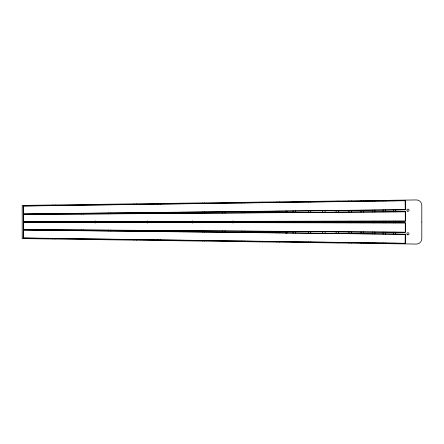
<?xml version="1.0" encoding="UTF-8"?>
<svg xmlns="http://www.w3.org/2000/svg" width="444" height="444" viewBox="0 0 444 444"><rect width="100%" height="100%" fill="white"/><g stroke="black" fill="none" stroke-linecap="round" stroke-linejoin="round"><path stroke-width="0.67" d="M399.178 221.284L399.178 222.705M395.743 200.222L395.743 200.849M395.743 209.773L395.743 211.866M395.743 221.079L395.743 222.921M395.743 232.134L395.743 234.227M395.743 243.151L395.743 243.778M393.345 200.255L393.345 200.882M393.345 209.801L393.345 211.882M393.345 221.079L393.345 222.921M393.345 232.118L393.345 234.199M393.345 243.118L393.345 243.745M385.581 200.366L385.581 200.993M385.581 209.884L385.581 211.938M385.581 221.095L385.581 222.905M385.581 232.062L385.581 234.116M385.581 243.007L385.581 243.634M383.183 200.399L383.183 201.027M383.183 209.912L383.183 211.954M383.183 221.101L383.183 222.899M383.183 232.046L383.183 234.088M383.183 242.973L383.183 243.601M379.087 221.284L379.087 222.705M374.797 200.516L374.797 201.143M374.797 210.006L374.797 212.016M374.797 221.112L374.797 222.888M374.797 231.984L374.797 233.994M374.797 242.857L374.797 243.484M372.483 200.549L372.483 201.176M372.483 210.029L372.483 212.027M372.483 221.118L372.483 222.882M372.483 231.973L372.483 233.971M372.483 242.824L372.483 243.451M363.442 200.671L363.442 201.299M363.442 210.134L363.442 212.093M363.442 221.134L363.442 222.866M363.442 231.907L363.442 233.866M363.442 242.702L363.442 243.329M361.044 200.705L361.044 201.332M361.044 210.162L361.044 212.11M361.044 221.134L361.044 222.866M361.044 231.89L361.044 233.838M361.044 242.668L361.044 243.295M356.16 221.284L356.16 222.705M351.376 200.838L351.376 201.471M351.376 210.267L351.376 212.177M351.376 221.151L351.376 222.849M351.376 231.824L351.376 233.733M351.376 242.529L351.376 243.162M348.978 200.871L348.978 201.504M348.978 210.295L348.978 212.193M348.978 221.156L348.978 222.844M348.978 231.807L348.978 233.705M348.978 242.496L348.978 243.129M338.689 201.015L338.689 201.648M338.689 210.406L338.689 212.265M338.689 221.173L338.689 222.827M338.689 231.735L338.689 233.594M338.689 242.352L338.689 242.985M336.125 201.054L336.125 201.681M336.125 210.439L336.125 212.282M336.125 221.179L336.125 222.821M336.125 231.718L336.125 233.561M336.125 242.319L336.125 242.946M330.564 221.284L330.564 222.705M325.086 201.204L325.086 201.837M325.086 210.561L325.086 212.36M325.086 221.201L325.086 222.799M325.086 231.64L325.086 233.439M325.086 242.163L325.086 242.796M322.61 201.243L322.61 201.87M322.61 210.589L322.61 212.376M322.61 221.201L322.61 222.799M322.61 231.624L322.61 233.411M322.61 242.13L322.61 242.757M310.733 201.404L310.733 202.037M310.733 210.722L310.733 212.46M310.733 221.223L310.733 222.777M310.733 231.54L310.733 233.278M310.733 241.963L310.733 242.596M308.253 201.443L308.253 202.07M308.253 210.75L308.253 212.476M308.253 221.229L308.253 222.771M308.253 231.524L308.253 233.25M308.253 241.93L308.253 242.557M295.493 201.62L295.493 202.248M295.493 210.889L295.493 212.565M295.493 221.251L295.493 222.749M295.493 231.435L295.493 233.111M295.493 241.752L295.493 242.38M293.09 201.654L293.09 202.281M293.09 210.917L293.09 212.582M293.09 221.256L293.09 222.744M293.09 231.418L293.09 233.083M293.09 241.719L293.09 242.346M286.48 231.774L286.48 233.194M286.302 211.15L286.302 212.576M279.426 201.842L279.426 202.47M279.426 211.072L279.426 212.682M279.426 221.279L279.426 222.722M279.426 231.318L279.426 232.928M279.426 241.53L279.426 242.158M276.945 201.876L276.945 202.508M276.945 211.1L276.945 212.698M276.945 221.284L276.945 222.716M276.945 231.302L276.945 232.9M276.945 241.492L276.945 242.124M262.354 202.081L262.354 202.708M262.354 211.261L262.354 212.798M262.354 221.306L262.354 222.694M262.354 231.202L262.354 232.739M262.354 241.292L262.354 241.919M259.879 202.114L259.879 202.742M259.879 211.288L259.879 212.815M259.879 221.312L259.879 222.688M259.879 231.185L259.879 232.712M259.879 241.259L259.879 241.886M244.278 202.331L244.278 202.964M244.278 211.461L244.278 212.926M244.278 221.34L244.278 222.66M244.278 231.074L244.278 232.539M244.278 241.037L244.278 241.669M241.797 202.364L241.797 202.997M241.797 211.488L241.797 212.942M241.797 221.345L241.797 222.655M241.797 231.058L241.797 232.512M241.797 241.003L241.797 241.636M232.978 221.284L232.978 222.705M225.147 202.597L225.147 203.23M225.147 211.677L225.147 213.059M225.147 221.373L225.147 222.627M225.147 230.941L225.147 232.323M225.147 240.77L225.147 241.403M222.672 202.631L222.672 203.263M222.672 211.705L222.672 213.076M222.672 221.373L222.672 222.627M222.672 230.924L222.672 232.295M222.672 240.737L222.672 241.37M204.778 202.88L204.778 203.513M204.778 211.905L204.778 213.203M204.778 221.406L204.778 222.594M204.778 230.797L204.778 232.095M204.778 240.487L204.778 241.12M202.381 202.914L202.381 203.546M202.381 211.932L202.381 213.22M202.381 221.412L202.381 222.588M202.381 230.78L202.381 232.068M202.381 240.454L202.381 241.086M192.452 221.284L192.452 222.705M183.333 203.18L183.333 203.813M183.333 212.143L183.333 213.353M183.333 221.445L183.333 222.555M183.333 230.647L183.333 231.857M183.333 240.187L183.333 240.82M180.852 203.213L180.852 203.846M180.852 212.171L180.852 213.37M180.852 221.451L180.852 222.549M180.852 230.63L180.852 231.829M180.852 240.154L180.852 240.787M160.595 203.496L160.595 204.129M160.595 212.399L160.595 213.509M160.595 221.484L160.595 222.516M160.595 230.492L160.595 231.602M160.595 239.871L160.595 240.504M158.036 203.53L158.036 204.162M158.036 212.426L158.036 213.525M158.036 221.489L158.036 222.511M158.036 230.475L158.036 231.574M158.036 239.838L158.036 240.47M147.48 221.284L147.48 222.705M136.369 203.829L136.369 204.468M136.369 212.67L136.369 213.681M136.369 221.523L136.369 222.477M136.369 230.319L136.369 231.33M136.369 239.532L136.369 240.171M133.966 203.863L133.966 204.501M133.966 212.693L133.966 213.697M133.966 221.528L133.966 222.472M133.966 230.303L133.966 231.307M133.966 239.499L133.966 240.137M110.895 204.185L110.895 204.823M110.895 212.954L110.895 213.858M110.895 221.567L110.895 222.433M110.895 230.142L110.895 231.047M110.895 239.177L110.895 239.816M108.33 204.223L108.33 204.856M108.33 212.981L108.33 213.875M108.33 221.573L108.33 222.427M108.33 230.125L108.33 231.019M108.33 239.144L108.33 239.777M95.221 221.284L95.221 222.705M83.755 204.562L83.755 205.2M83.755 213.253L83.755 214.047M83.755 221.617L83.755 222.383M83.755 229.953L83.755 230.747M83.755 238.8L83.755 239.438M81.274 204.595L81.274 205.233M81.274 213.281L81.274 214.064M81.274 221.623L81.274 222.377M81.274 229.937L81.274 230.719M81.274 238.767L81.274 239.405M55.006 204.962L55.006 205.6M55.006 213.575L55.006 214.247M55.006 221.667L55.006 222.333M55.006 229.753L55.006 230.425M55.006 238.4L55.006 239.039M52.608 204.995L52.608 205.633M52.608 213.603L52.608 214.263M52.608 221.667L52.608 222.333M52.608 229.737L52.608 230.397M52.608 238.367L52.608 239.005M421.8 222L421.8 238.644A5.411 5.411 0 0 1 416.317 244.061L22.2 238.583L22.2 205.417L416.317 199.939A5.411 5.411 0 0 1 421.8 205.356L421.8 222M23.354 222.139L23.327 229.676L405.4 232.345L405.45 222.799L233.489 222.538A0.749 0.749 0 0 1 232.467 222.538L193.018 222.483A0.749 0.749 0 0 1 191.88 222.477L148.096 222.416A0.749 0.749 0 0 1 146.864 222.411L95.882 222.339A0.749 0.749 0 0 1 94.555 222.339L23.354 222.139M23.499 222.283L23.471 229.531L405.261 232.201L405.305 222.938L233.583 222.644A0.888 0.888 0 0 1 232.367 222.644L193.123 222.572A0.888 0.888 0 0 1 191.775 222.572L148.213 222.494A0.888 0.888 0 0 1 146.742 222.494L96.009 222.405A0.888 0.888 0 0 1 94.433 222.405L23.499 222.283M405.25 234.332L405.139 243.279L23.366 237.962L23.477 230.07L405.25 234.332M405.394 234.193L405.283 243.423L23.221 238.101L23.338 229.925L405.394 234.193M94.555 221.661L23.354 221.861L23.327 214.324L405.4 211.655L405.45 221.201L233.5 221.456A0.749 0.749 0 0 0 232.456 221.462L193.023 221.517A0.749 0.749 0 0 0 191.875 221.517L148.102 221.584A0.749 0.749 0 0 0 146.853 221.584L95.887 221.656A0.749 0.749 0 0 0 94.555 221.661M405.283 200.577L23.221 205.899L23.338 214.075L405.394 209.807L405.283 200.577M405.139 200.721L23.366 206.038L23.477 213.93L405.25 209.668L405.139 200.721M405.261 211.799L23.471 214.469L23.499 221.717L94.428 221.595A0.888 0.888 0 0 1 96.015 221.595L146.736 221.506A0.888 0.888 0 0 1 148.218 221.506L191.764 221.428A0.888 0.888 0 0 1 193.134 221.428L232.356 221.356A0.888 0.888 0 0 1 233.6 221.356L405.305 221.062L405.261 211.799M407.326 234.715A1.082 1.082 0 0 0 409.018 233.894A1.082 1.082 0 0 0 407.464 232.845A1.082 1.082 0 0 0 407.326 234.715M407.392 211.122A1.082 1.082 0 0 0 409.018 210.184A1.082 1.082 0 0 0 407.392 209.246A1.082 1.082 0 0 0 407.392 211.122M330.186 222.599A0.71 0.71 0 0 0 331.274 222.022A0.71 0.71 0 0 0 330.231 221.367A0.71 0.71 0 0 0 330.186 222.599M355.783 222.599A0.71 0.71 0 0 0 356.871 222.022A0.71 0.71 0 0 0 355.827 221.367A0.71 0.71 0 0 0 355.783 222.599M378.71 222.599A0.71 0.71 0 0 0 379.798 222.022A0.71 0.71 0 0 0 378.76 221.367A0.71 0.71 0 0 0 378.71 222.599M398.795 222.599A0.71 0.71 0 0 0 399.889 222.022A0.71 0.71 0 0 0 398.845 221.367A0.71 0.71 0 0 0 398.795 222.599M232.601 222.599A0.71 0.71 0 0 0 233.688 222.022A0.71 0.71 0 0 0 232.645 221.367A0.71 0.71 0 0 0 232.601 222.599M192.074 222.599A0.71 0.71 0 0 0 193.162 222.022A0.71 0.71 0 0 0 192.119 221.367A0.71 0.71 0 0 0 192.074 222.599M147.103 222.599A0.71 0.71 0 0 0 148.191 222.022A0.71 0.71 0 0 0 147.147 221.367A0.71 0.71 0 0 0 147.103 222.599M285.925 212.465A0.71 0.71 0 0 0 287.013 211.888A0.71 0.71 0 0 0 285.969 211.233A0.71 0.71 0 0 0 285.925 212.465M286.103 233.083A0.71 0.71 0 0 0 287.19 232.506A0.71 0.71 0 0 0 286.147 231.851A0.71 0.71 0 0 0 286.103 233.083M94.844 222.599A0.71 0.71 0 0 0 95.932 222.022A0.71 0.71 0 0 0 94.888 221.367A0.71 0.71 0 0 0 94.844 222.599"/></g></svg>
